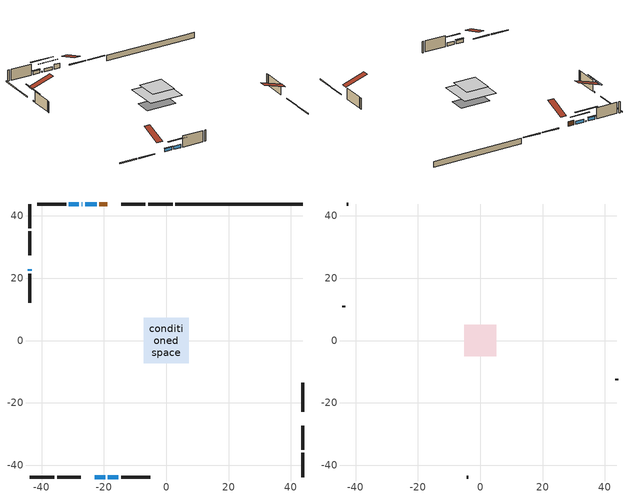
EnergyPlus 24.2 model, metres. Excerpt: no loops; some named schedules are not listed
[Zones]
conditioned space
 floor adiabatic (AdiabaticFloorConstruction): -7.27,-7.27 -7.27,7.27 7.27,7.27 7.27,-7.27 z3.2
 floor foundation (Slab1 construction): -6.63,-3.58 -6.63,3.58 6.63,3.58 6.63,-3.58 z-1.68
 wall outside (RimJoist1 construction): 2.03,43.8 -5.82,43.8 / -43.8,-43.8 -35.95,-43.8 / -43.8,43.8 -43.8,35.95 / 43.8,-43.8 43.8,-35.95 z0.76:1.06
 wall outside (RimJoist2 construction): -6.75,43.8 -14.41,43.8 / -35.02,-43.8 -27.37,-43.8 / -43.8,35.02 -43.8,27.37 / 43.8,-35.02 43.8,-27.37 z0.76:1.06
 wall outside (AdiabaticWallConstruction 1): -18.87,43.8 -21.42,43.8 z0.76:2.79
 wall outside (AdiabaticWallConstruction): -22.35,43.8 -25.97,43.8 z0.76:1.95; -22.91,-43.8 -19.63,-43.8 / -18.7,-43.8 -15.43,-43.8 z0.76:2.2; -26.9,43.8 -27.18,43.8 / -43.8,22.91 -43.8,22.36 z0.76:1.13; -28.1,43.8 -31.23,43.8 z0.76:2.14
 wall outside (Wall1 construction): -32.16,43.8 -41.45,43.8 / -14.5,-43.8 -5.21,-43.8 / -43.8,21.43 -43.8,12.14 / 43.8,-22.91 43.8,-13.62 z0.76:5.64
 wall foundation (FoundationWall1 construction): 2.96,43.8,-1.68 2.96,43.8,0.76 39.72,43.8,0.76 39.72,43.8,0.69 43.8,43.8,0.69 43.8,43.8,-1.68
 window (WindowConstruction): -22.35,43.8 -25.97,43.8 z0.76:1.95
 window (WindowConstruction 3): -22.91,-43.8 -19.63,-43.8 z0.76:2.2
 window (WindowConstruction 4): -26.9,43.8 -27.18,43.8 z0.76:1.12
 window (WindowConstruction 5): -43.8,22.91 -43.8,22.36 z0.76:1.12
 window (WindowConstruction 1): -18.7,-43.8 -15.43,-43.8 z0.76:2.2
 window (WindowConstruction 2): -28.11,43.8 -31.23,43.8 z0.76:2.14
 door (Door): -18.87,43.8 -21.42,43.8 z0.76:2.79
 ceiling adiabatic (AdiabaticFloorConstruction): 7.27,-7.27 7.27,7.27 -7.27,7.27 -7.27,-7.27 z3.2
attic - vented
 floor to conditioned space (Floor1 construction Reversed): -5.07,-5.07 -5.07,5.07 5.07,5.07 5.07,-5.07 z5.64
 wall outside (Wall3 construction): -42.38,43.8 -42.87,43.8 / -4.28,-43.8 -3.79,-43.8 / -43.8,11.21 -43.8,10.72 / 43.8,-12.69 43.8,-12.2 z0.76:5.64
 roof outside (Roof1 construction): -17.94,43.8,5.64 -17.94,33.93,8.93 -15.34,33.93,8.93 -15.34,43.8,5.64; -23.84,-43.8,5.64 -23.84,-33.93,8.93 -26.44,-33.93,8.93 -26.44,-43.8,5.64; -43.8,23.84,5.64 -33.93,23.84,8.93 -33.93,26.44,8.93 -43.8,26.44,5.64; 43.8,-23.84,5.64 33.93,-23.84,8.93 33.93,-26.44,8.93 43.8,-26.44,5.64
shading: -28.61,43.8 -19.71,43.8 -19.71,44.21 -28.61,44.21 z4.59; -19.43,-43.8 -23.11,-43.8 -23.11,-44.21 -19.43,-44.21 z2.4; -32.26,43.8 -21.82,43.8 -21.82,44.21 -32.26,44.21 z6.2; -43.8,17.28 -43.8,27.99 -44.21,27.99 -44.21,17.28 z6.2; -12.79,-43.8 -21.34,-43.8 -21.34,-44.21 -12.79,-44.21 z4.84; -31.43,43.8 -27.9,43.8 -27.9,44.21 -31.43,44.21 z2.34
[Building]
Building 1: Terrain=Suburbs
[Site:Location]
Winnipeg Intl AP_MB: Latitude {deg}=49.91; Longitude {deg}=-97.24; Time Zone {hr}=-6; Elevation {m}=239; Keep Site Location Information=Yes
[Site:GroundTemperature:Shallow]
-2.46526, -5.11642, -5.32873, -4.07063, 0.979979, 6.00706, 10.3653, 13.1261, 13.3606, 11.1152, 6.8681, 1.99523
[Site:WaterMainsTemperature]
Calculation Method=Schedule; Temperature Schedule=mains temperature schedule
[Material] Roughness=Rough; Thermal Absorptance=0.9
Name | Thickness {m} | Conductivity {W/m-K} | Density {kg/m3} | Specific Heat {J/kg-K} | Solar Absorptance | Visible Absorptance
asphalt or fiberglass shingles | 0.00635 | 0.162714 | 1121.4 | 1465.45 | 0.84 | 0.84
ceiling loosefill ins | 0.254 | 0.0480833 | 16.02 | 1046.75 | 0.7 | 0.7
ceiling stud and cavity | 0.1397 | 0.143726 | 65.682 | 1177.47 | 0.7 | 0.7
concrete 4.0 in. | 0.1016 | 1.803125 | 2242.8 | 837.4 | 0.7 | 0.7
concrete 8.0 in. | 0.2032 | 1.803125 | 2242.8 | 837.4 | 0.7 | 0.7
door material | 0.04445 | 0.053851 | 512.64 | 1214.23 | 0.7 | 0.7
exterior vertical ins | 0.00181174 | 0.029427 | 32.04 | 1214.23 | 0.7 | 0.7
floor covering | 0.0127 | 0.0433444 | 54.468 | 1339.84 | 0.6 | 0.6
floor rigid ins; wall rigid ins 1 | 0.512978 | 0.029427 | 32.04 | 1214.23 | 0.7 | 0.7
floor stud and cavity | 0.1397 | 1.75129 | 37.0049 | 1207.88 | 0.7 | 0.7
furniture material conditioned space 1 | 0.1524 | 0.115458 | 640.8 | 1214.23 | 0.6 | 0.6
gypsum board | 0.0127 | 0.160291 | 801 | 837.4 | 0.6 | 0.6
osb sheathing 0.5 in. | 0.0127 | 0.115458 | 512.64 | 1214.23 | 0.7 | 0.7
osb sheathing 0.75 in. | 0.01905 | 0.115458 | 512.64 | 1214.23 | 0.7 | 0.7
osb sheathing 2.0 in. | 0.0508 | 0.115458 | 512.64 | 1214.23 | 0.7 | 0.7
rim joist stud and cavity | 0.0508 | 0.0451784 | 125.044 | 1163.47 | 0.6 | 0.6
rim joist stud and cavity 1 | 0.0508 | 0.029095 | 125.044 | 1163.47 | 0.6 | 0.6
wall rigid ins | 0.051816 | 0.029427 | 32.04 | 1214.23 | 0.7 | 0.7
wall stud and cavity | 0.1397 | 0.218567 | 139.0536 | 1170.24 | 0.7 | 0.7
wall stud and cavity 1 | 0.0889 | 6.1454 | 50.32683 | 1063.81 | 0.6 | 0.6
wall stud and cavity 2 | 0.0889 | 0.380278 | 52.3479 | 1209.89 | 0.7 | 0.7
wall stud and cavity 3 | 0.0889 | 0.391764 | 83.0341 | 1211.67 | 0.7 | 0.7
wood siding | 0.0254 | 0.102417 | 544.68 | 1172.36 | 0.4 | 0.4
wood siding 1 | 0.00254 | 0.102417 | 544.68 | 1172.36 | 0.4 | 0.4
wood siding 2; wood siding 3; wood siding 4 | 0.0254 | 0.102417 | 544.68 | 1172.36 | 0.7 | 0.7
[WindowMaterial:SimpleGlazingSystem]
Name | U-Factor {W/m2-K} | Solar Heat Gain Coefficient
WindowMaterial | 1.84989 | 0.55
WindowMaterial 1 | 1.78743 | 0.56
WindowMaterial 2 | 1.80163 | 0.56
WindowMaterial 3 | 5.9954 | 0.53
[Construction]
AdiabaticFloorConstruction: floor stud and cavity, floor rigid ins, osb sheathing 0.75 in., floor covering
AdiabaticWallConstruction: wood siding 3, wall rigid ins 1, wall stud and cavity 2, gypsum board
AdiabaticWallConstruction 1: wood siding 4, wall rigid ins 1, wall stud and cavity 2, gypsum board
Door: door material
Floor1 construction Reversed: gypsum board, ceiling stud and cavity, ceiling loosefill ins
FoundationWall1 construction: concrete 8.0 in.
furniture construction conditioned space 1: furniture material conditioned space 1
PartitionWallConstruction: gypsum board, wall stud and cavity 3, gypsum board
RimJoist1 construction: wood siding 2, osb sheathing 2.0 in., rim joist stud and cavity
RimJoist2 construction: wood siding 2, osb sheathing 2.0 in., rim joist stud and cavity 1
Roof1 construction: asphalt or fiberglass shingles
Slab1 construction: concrete 4.0 in.
Wall1 construction: wood siding, wall rigid ins, osb sheathing 0.5 in., wall stud and cavity, gypsum board
Wall3 construction: wood siding 1, wall stud and cavity 1
WindowConstruction: WindowMaterial
WindowConstruction 1; WindowConstruction 3: WindowMaterial 1
WindowConstruction 2: WindowMaterial 2
WindowConstruction 4; WindowConstruction 5: WindowMaterial 3
[Zone] Multiplier=1; Part of Total Floor Area=Yes
Name | Volume {m3}
attic - vented | 54.8936
conditioned space | 765.2
[Space]
Name | Zone | Volume {m3}
attic - vented 1 | attic - vented | 54.8936
conditioned space 1 | conditioned space | 765.2
[ZoneInfiltration:EffectiveLeakageArea]
infil attic - vented 1: Zone or Space=attic - vented 1; Schedule=Always On Discrete; Effective Air Leakage Area {cm2}=3425; Stack Coefficient=0.000567975; Wind Coefficient=1.61022e-05
[ZoneMixing]
whole house fan mix: Zone or Space=attic - vented; Schedule=Always On Continuous; Design Flow Rate Calculation Method=Flow/Zone; Design Flow Rate {m3/s}=0; Source Zone or Space=conditioned space
[SurfaceProperty:ExposedFoundationPerimeter]
Slab1: Exposed Perimeter Calculation Method=TotalExposedPerimeter; Total Exposed Perimeter {m}=40.843
[InternalMass] Zone or ZoneList=conditioned space; Space or SpaceList=conditioned space 1
Name | Construction | Surface Area {m2}
furniture mass conditioned space 1 | furniture construction conditioned space 1 | 122.44
partition wall mass | PartitionWallConstruction | 306.1
[Lights]
interior lighting: Zone or ZoneList or Space or SpaceList=conditioned space 1; Schedule=interior lighting schedule; Design Level Calculation Method=LightingLevel; Lighting Level {W}=343.2; Return Air Fraction=0; Fraction Radiant=0.6; Fraction Visible=0.2; Fraction Replaceable=1
[People]
occupants: Zone or ZoneList or Space or SpaceList=conditioned space 1; Number of People Schedule=occupants schedule; Number of People Calculation Method=People; Number of People=3; Fraction Radiant=0.314171; Sensible Heat Fraction=0.56303; Activity Level Schedule=occupants activity schedule; Carbon Dioxide Generation Rate {m3/s-W}=0; Enable ASHRAE 55 Comfort Warnings=No; Mean Radiant Temperature Calculation Type=EnclosureAveraged
[ElectricEquipment] Zone or ZoneList or Space or SpaceList=conditioned space 1; Design Level Calculation Method=EquipmentLevel
Name | Schedule | Design Level {W} | Fraction Latent | Fraction Radiant | Fraction Lost
clothes dryer | clothes dryer schedule | 140.772 | 0.015 | 0.081 | 0.85
clothes washer | clothes washer schedule | 32.1985 | 0.03 | 0.162 | 0.7
cooking range | cooking range schedule | 215.147 | 0.08 | 0.432 | 0.2
dishwasher | dishwasher schedule | 66.8632 | 0.3 | 0.18 | 0.4
fridge | fridge schedule | 72.9452 | 0 | 0.6 | 0
mech vent house fan | mech vent house fan schedule | 11.8 | 0 | 0 | 1
mech vent house fan cfis | mech vent house fan cfis schedule | 0 | 0 | 0 | 0
misc plug loads | misc plug loads schedule | 494.7 | 0.045 | 0.513 | 0.1
whole house fan | Always On Discrete | 0 | 0 | 0 | 1
[OtherEquipment] Zone or ZoneList or Space or SpaceList=conditioned space 1; Design Level Calculation Method=EquipmentLevel
Name | Fuel Type | Schedule | Design Level {W} | Fraction Latent | Fraction Radiant | Fraction Lost
clothes dryer 1 | Electricity | clothes dryer schedule | 0 | 0.015 | 0.081 | 0.85
cooking range 1 | Electricity | cooking range schedule | 0 | 0.08 | 0.432 | 0.2
general water use latent | None | general water use schedule | 62.594 | 1 | 0 | 0
general water use sensible | None | general water use schedule | -61.6891 | 0 | 0.6 | 0
mech vent house fan latent load | None | Always On Discrete | 0 | 1 | 0 | 0
mech vent house fan sensible load | None | Always On Discrete | 0 | 0 | 0 | 0
water heater energy adjustment1 | Electricity | Always On Discrete | 0.01 | 0 | 0 | 1
[ZoneInfiltration:DesignFlowRate] Zone or ZoneList or Space or SpaceList=conditioned space 1; Schedule=Always On Discrete; Design Flow Rate Calculation Method=Flow/Zone; Design Flow Rate {m3/s}=0
infil flow; natural vent flow; whole house fan flow
[AvailabilityManager:Scheduled]
central ac and furnace airloop Availability Manager: Schedule=Always On Discrete
[Foundation:Kiva]
Foundation Kiva 1: Initial Indoor Air Temperature {C}=21; Wall Height Above Grade {m}=0.759988; Wall Depth Below Slab {m}=0.2032; Custom Block Material Name 1=exterior vertical ins; Custom Block Depth 1 {m}=2.43998; Custom Block X Position 1 {m}=0.2032; Custom Block Z Position 1 {m}=0
[Foundation:Kiva:Settings]
Soil Conductivity {W/m-K}=0.849921; Soil Density {kg/m3}=1842.3; Soil Specific Heat {J/kg-K}=418.7; Ground Solar Absorptivity=0.9; Ground Thermal Absorptivity=0.9; Ground Surface Roughness {m}=0.03; Far-Field Width {m}=40; Deep-Ground Boundary Condition=ZeroFlux; Deep-Ground Depth {m}=40; Minimum Cell Dimension {m}=0.2; Maximum Cell Growth Coefficient=3; Simulation Timestep=Timestep
[Exterior:Lights]
exterior lighting: Schedule=exterior lighting schedule; Design Level {W}=75.6
[EnergyManagementSystem:GlobalVariable]
central_ac_and_furnace_airloop_Fan_RTF
infil_program_Qfan
infil_program_Qinf
natural_vent_program_Qnv
natural_vent_program_Qwhf
[EnergyManagementSystem:Sensor]
Name | Output:Variable or Output:Meter Index Key | Output:Variable or Output:Meter
airflow_gain | infil flow | Infiltration Sensible Heat Gain Energy
airflow_gain_1 | natural vent flow | Infiltration Sensible Heat Gain Energy
airflow_gain_2 | whole house fan flow | Infiltration Sensible Heat Gain Energy
airflow_loss | infil flow | Infiltration Sensible Heat Loss Energy
airflow_loss_1 | natural vent flow | Infiltration Sensible Heat Loss Energy
airflow_loss_2 | whole house fan flow | Infiltration Sensible Heat Loss Energy
clg_load_cond |  | Cooling:EnergyTransfer:Zone:CONDITIONED SPACE
clg_sp_s; clg_sp_s_1 | cooling setpoint | Schedule Value
clothes_dryer_exhaust_0_sch_s | clothes dryer exhaust 0 schedule | Schedule Value
cool_season | cooling season schedule | Schedule Value
htg_load_cond |  | Heating:EnergyTransfer:Zone:CONDITIONED SPACE
htg_sp_s; htg_sp_s_1 | heating setpoint | Schedule Value
ig_ee_conv | clothes dryer | Electric Equipment Convective Heating Energy
ig_ee_conv_2 | cooking range | Electric Equipment Convective Heating Energy
ig_ee_conv_4 | fridge | Electric Equipment Convective Heating Energy
ig_ee_conv_5 | misc plug loads | Electric Equipment Convective Heating Energy
ig_ee_conv_6 | whole house fan | Electric Equipment Convective Heating Energy
ig_ee_rad | clothes dryer | Electric Equipment Radiant Heating Energy
ig_ee_rad_2 | cooking range | Electric Equipment Radiant Heating Energy
ig_ee_rad_4 | fridge | Electric Equipment Radiant Heating Energy
ig_ee_rad_5 | misc plug loads | Electric Equipment Radiant Heating Energy
ig_ee_rad_6 | whole house fan | Electric Equipment Radiant Heating Energy
ig_lgt_conv | interior lighting | Lights Convective Heating Energy
ig_lgt_rad | interior lighting | Lights Radiant Heating Energy
ig_lgt_vis | interior lighting | Lights Visible Radiation Heating Energy
ig_oe_conv | clothes dryer 1 | Other Equipment Convective Heating Energy
ig_oe_conv_1 | cooking range 1 | Other Equipment Convective Heating Energy
ig_oe_conv_2 | general water use latent | Other Equipment Convective Heating Energy
ig_oe_conv_3 | general water use sensible | Other Equipment Convective Heating Energy
ig_oe_conv_4 | water heater energy adjustment1 | Other Equipment Convective Heating Energy
ig_oe_rad | clothes dryer 1 | Other Equipment Radiant Heating Energy
ig_oe_rad_1 | cooking range 1 | Other Equipment Radiant Heating Energy
ig_oe_rad_2 | general water use latent | Other Equipment Radiant Heating Energy
ig_oe_rad_3 | general water use sensible | Other Equipment Radiant Heating Energy
ig_oe_rad_4 | water heater energy adjustment1 | Other Equipment Radiant Heating Energy
ig_ppl_conv | occupants | People Convective Heating Energy
ig_ppl_rad | occupants | People Radiant Heating Energy
im_conv | furniture mass conditioned space 1 | Surface Inside Face Convection Heat Gain Energy
im_conv_1 | partition wall mass | Surface Inside Face Convection Heat Gain Energy
im_ig | furniture mass conditioned space 1 | Surface Inside Face Internal Gains Radiation Heat Gain Energy
im_ig_1 | partition wall mass | Surface Inside Face Internal Gains Radiation Heat Gain Energy
im_lgt | furniture mass conditioned space 1 | Surface Inside Face Lights Radiation Heat Gain Energy
im_lgt_1 | partition wall mass | Surface Inside Face Lights Radiation Heat Gain Energy
im_sol | furniture mass conditioned space 1 | Surface Inside Face Solar Radiation Heat Gain Energy
im_sol_1 | partition wall mass | Surface Inside Face Solar Radiation Heat Gain Energy
im_surf | furniture mass conditioned space 1 | Surface Inside Face Net Surface Thermal Radiation Heat Gain Energy
im_surf_1 | partition wall mass | Surface Inside Face Net Surface Thermal Radiation Heat Gain Energy
mv_conv | mech vent house fan | Electric Equipment Convective Heating Energy
mv_conv_1 | mech vent house fan cfis | Electric Equipment Convective Heating Energy
mv_conv_2 | mech vent house fan latent load | Other Equipment Convective Heating Energy
mv_conv_3 | mech vent house fan sensible load | Other Equipment Convective Heating Energy
mv_rad | mech vent house fan | Electric Equipment Radiant Heating Energy
mv_rad_1 | mech vent house fan cfis | Electric Equipment Radiant Heating Energy
mv_rad_2 | mech vent house fan latent load | Other Equipment Radiant Heating Energy
mv_rad_3 | mech vent house fan sensible load | Other Equipment Radiant Heating Energy
natural_vent_s | natural vent schedule | Schedule Value
out_pb_s |  | Site Outdoor Air Barometric Pressure
out_wt_s |  | Site Outdoor Air Humidity Ratio
site_vw_s |  | Site Wind Speed
ss_back_out | Window1 | Surface Window Shortwave from Zone Back Out Window Heat Transfer Rate
ss_back_out_1 | Window11 | Surface Window Shortwave from Zone Back Out Window Heat Transfer Rate
ss_back_out_2 | Window14 | Surface Window Shortwave from Zone Back Out Window Heat Transfer Rate
ss_back_out_3 | Window15 | Surface Window Shortwave from Zone Back Out Window Heat Transfer Rate
ss_back_out_4 | Window5 | Surface Window Shortwave from Zone Back Out Window Heat Transfer Rate
ss_back_out_5 | Window8 | Surface Window Shortwave from Zone Back Out Window Heat Transfer Rate
ss_conv | Door1 | Surface Inside Face Convection Heat Gain Energy
ss_conv_1 | Window1 | Surface Inside Face Convection Heat Gain Energy
ss_conv_2 | Window11 | Surface Inside Face Convection Heat Gain Energy
ss_conv_3 | Window14 | Surface Inside Face Convection Heat Gain Energy
ss_conv_4 | Window15 | Surface Inside Face Convection Heat Gain Energy
ss_conv_5 | Window5 | Surface Inside Face Convection Heat Gain Energy
ss_conv_6 | Window8 | Surface Inside Face Convection Heat Gain Energy
ss_ig | Door1 | Surface Inside Face Internal Gains Radiation Heat Gain Energy
ss_ig_1 | Window1 | Surface Inside Face Internal Gains Radiation Heat Gain Energy
ss_ig_2 | Window11 | Surface Inside Face Internal Gains Radiation Heat Gain Energy
ss_ig_3 | Window14 | Surface Inside Face Internal Gains Radiation Heat Gain Energy
ss_ig_4 | Window15 | Surface Inside Face Internal Gains Radiation Heat Gain Energy
ss_ig_5 | Window5 | Surface Inside Face Internal Gains Radiation Heat Gain Energy
ss_ig_6 | Window8 | Surface Inside Face Internal Gains Radiation Heat Gain Energy
ss_lgt | Door1 | Surface Inside Face Lights Radiation Heat Gain Energy
ss_sol | Door1 | Surface Inside Face Solar Radiation Heat Gain Energy
ss_surf | Door1 | Surface Inside Face Net Surface Thermal Radiation Heat Gain Energy
ss_surf_1 | Window1 | Surface Inside Face Net Surface Thermal Radiation Heat Gain Energy
ss_surf_2 | Window11 | Surface Inside Face Net Surface Thermal Radiation Heat Gain Energy
ss_surf_3 | Window14 | Surface Inside Face Net Surface Thermal Radiation Heat Gain Energy
ss_surf_4 | Window15 | Surface Inside Face Net Surface Thermal Radiation Heat Gain Energy
ss_surf_5 | Window5 | Surface Inside Face Net Surface Thermal Radiation Heat Gain Energy
ss_surf_6 | Window8 | Surface Inside Face Net Surface Thermal Radiation Heat Gain Energy
ss_trans_in | Window1 | Surface Window Transmitted Solar Radiation Rate
ss_trans_in_1 | Window11 | Surface Window Transmitted Solar Radiation Rate
ss_trans_in_2 | Window14 | Surface Window Transmitted Solar Radiation Rate
ss_trans_in_3 | Window15 | Surface Window Transmitted Solar Radiation Rate
ss_trans_in_4 | Window5 | Surface Window Transmitted Solar Radiation Rate
ss_trans_in_5 | Window8 | Surface Window Transmitted Solar Radiation Rate
ss_trans_out | Window1 | Surface Inside Face Initial Transmitted Diffuse Transmitted Out Window Solar Radiation Rate
ss_trans_out_1 | Window11 | Surface Inside Face Initial Transmitted Diffuse Transmitted Out Window Solar Radiation Rate
ss_trans_out_2 | Window14 | Surface Inside Face Initial Transmitted Diffuse Transmitted Out Window Solar Radiation Rate
ss_trans_out_3 | Window15 | Surface Inside Face Initial Transmitted Diffuse Transmitted Out Window Solar Radiation Rate
ss_trans_out_4 | Window5 | Surface Inside Face Initial Transmitted Diffuse Transmitted Out Window Solar Radiation Rate
ss_trans_out_5 | Window8 | Surface Inside Face Initial Transmitted Diffuse Transmitted Out Window Solar Radiation Rate
s_conv | Floor1 | Surface Inside Face Convection Heat Gain Energy
s_conv_1 | FoundationWall1 | Surface Inside Face Convection Heat Gain Energy
s_conv_10 | RimJoist2:270 | Surface Inside Face Convection Heat Gain Energy
s_conv_11 | RimJoist2:90 | Surface Inside Face Convection Heat Gain Energy
s_conv_12 | Slab1 | Surface Inside Face Convection Heat Gain Energy
s_conv_13 | Wall1:0 | Surface Inside Face Convection Heat Gain Energy
s_conv_14 | Wall1:180 | Surface Inside Face Convection Heat Gain Energy
s_conv_15 | Wall1:270 | Surface Inside Face Convection Heat Gain Energy
s_conv_16 | Wall1:90 | Surface Inside Face Convection Heat Gain Energy
s_conv_2 | inferred conditioned ceiling | Surface Inside Face Convection Heat Gain Energy
s_conv_3 | inferred conditioned floor | Surface Inside Face Convection Heat Gain Energy
s_conv_4 | RimJoist1:0 | Surface Inside Face Convection Heat Gain Energy
s_conv_5 | RimJoist1:180 | Surface Inside Face Convection Heat Gain Energy
s_conv_6 | RimJoist1:270 | Surface Inside Face Convection Heat Gain Energy
s_conv_7 | RimJoist1:90 | Surface Inside Face Convection Heat Gain Energy
s_conv_8 | RimJoist2:0 | Surface Inside Face Convection Heat Gain Energy
s_conv_9 | RimJoist2:180 | Surface Inside Face Convection Heat Gain Energy
s_ig | Floor1 | Surface Inside Face Internal Gains Radiation Heat Gain Energy
s_ig_1 | FoundationWall1 | Surface Inside Face Internal Gains Radiation Heat Gain Energy
s_ig_10 | RimJoist2:270 | Surface Inside Face Internal Gains Radiation Heat Gain Energy
s_ig_11 | RimJoist2:90 | Surface Inside Face Internal Gains Radiation Heat Gain Energy
s_ig_12 | Slab1 | Surface Inside Face Internal Gains Radiation Heat Gain Energy
s_ig_13 | Wall1:0 | Surface Inside Face Internal Gains Radiation Heat Gain Energy
s_ig_14 | Wall1:180 | Surface Inside Face Internal Gains Radiation Heat Gain Energy
s_ig_15 | Wall1:270 | Surface Inside Face Internal Gains Radiation Heat Gain Energy
s_ig_16 | Wall1:90 | Surface Inside Face Internal Gains Radiation Heat Gain Energy
s_ig_2 | inferred conditioned ceiling | Surface Inside Face Internal Gains Radiation Heat Gain Energy
s_ig_3 | inferred conditioned floor | Surface Inside Face Internal Gains Radiation Heat Gain Energy
s_ig_4 | RimJoist1:0 | Surface Inside Face Internal Gains Radiation Heat Gain Energy
s_ig_5 | RimJoist1:180 | Surface Inside Face Internal Gains Radiation Heat Gain Energy
s_ig_6 | RimJoist1:270 | Surface Inside Face Internal Gains Radiation Heat Gain Energy
s_ig_7 | RimJoist1:90 | Surface Inside Face Internal Gains Radiation Heat Gain Energy
s_ig_8 | RimJoist2:0 | Surface Inside Face Internal Gains Radiation Heat Gain Energy
s_ig_9 | RimJoist2:180 | Surface Inside Face Internal Gains Radiation Heat Gain Energy
s_lgt | Floor1 | Surface Inside Face Lights Radiation Heat Gain Energy
s_lgt_1 | FoundationWall1 | Surface Inside Face Lights Radiation Heat Gain Energy
s_lgt_10 | RimJoist2:270 | Surface Inside Face Lights Radiation Heat Gain Energy
s_lgt_11 | RimJoist2:90 | Surface Inside Face Lights Radiation Heat Gain Energy
s_lgt_12 | Slab1 | Surface Inside Face Lights Radiation Heat Gain Energy
s_lgt_13 | Wall1:0 | Surface Inside Face Lights Radiation Heat Gain Energy
s_lgt_14 | Wall1:180 | Surface Inside Face Lights Radiation Heat Gain Energy
s_lgt_15 | Wall1:270 | Surface Inside Face Lights Radiation Heat Gain Energy
s_lgt_16 | Wall1:90 | Surface Inside Face Lights Radiation Heat Gain Energy
s_lgt_2 | inferred conditioned ceiling | Surface Inside Face Lights Radiation Heat Gain Energy
s_lgt_3 | inferred conditioned floor | Surface Inside Face Lights Radiation Heat Gain Energy
s_lgt_4 | RimJoist1:0 | Surface Inside Face Lights Radiation Heat Gain Energy
s_lgt_5 | RimJoist1:180 | Surface Inside Face Lights Radiation Heat Gain Energy
s_lgt_6 | RimJoist1:270 | Surface Inside Face Lights Radiation Heat Gain Energy
s_lgt_7 | RimJoist1:90 | Surface Inside Face Lights Radiation Heat Gain Energy
s_lgt_8 | RimJoist2:0 | Surface Inside Face Lights Radiation Heat Gain Energy
s_lgt_9 | RimJoist2:180 | Surface Inside Face Lights Radiation Heat Gain Energy
s_sol | Floor1 | Surface Inside Face Solar Radiation Heat Gain Energy
s_sol_1 | FoundationWall1 | Surface Inside Face Solar Radiation Heat Gain Energy
s_sol_10 | RimJoist2:270 | Surface Inside Face Solar Radiation Heat Gain Energy
s_sol_11 | RimJoist2:90 | Surface Inside Face Solar Radiation Heat Gain Energy
s_sol_12 | Slab1 | Surface Inside Face Solar Radiation Heat Gain Energy
s_sol_13 | Wall1:0 | Surface Inside Face Solar Radiation Heat Gain Energy
s_sol_14 | Wall1:180 | Surface Inside Face Solar Radiation Heat Gain Energy
s_sol_15 | Wall1:270 | Surface Inside Face Solar Radiation Heat Gain Energy
s_sol_16 | Wall1:90 | Surface Inside Face Solar Radiation Heat Gain Energy
s_sol_2 | inferred conditioned ceiling | Surface Inside Face Solar Radiation Heat Gain Energy
s_sol_3 | inferred conditioned floor | Surface Inside Face Solar Radiation Heat Gain Energy
s_sol_4 | RimJoist1:0 | Surface Inside Face Solar Radiation Heat Gain Energy
s_sol_5 | RimJoist1:180 | Surface Inside Face Solar Radiation Heat Gain Energy
s_sol_6 | RimJoist1:270 | Surface Inside Face Solar Radiation Heat Gain Energy
s_sol_7 | RimJoist1:90 | Surface Inside Face Solar Radiation Heat Gain Energy
s_sol_8 | RimJoist2:0 | Surface Inside Face Solar Radiation Heat Gain Energy
s_sol_9 | RimJoist2:180 | Surface Inside Face Solar Radiation Heat Gain Energy
s_surf | Floor1 | Surface Inside Face Net Surface Thermal Radiation Heat Gain Energy
s_surf_1 | FoundationWall1 | Surface Inside Face Net Surface Thermal Radiation Heat Gain Energy
s_surf_10 | RimJoist2:270 | Surface Inside Face Net Surface Thermal Radiation Heat Gain Energy
s_surf_11 | RimJoist2:90 | Surface Inside Face Net Surface Thermal Radiation Heat Gain Energy
s_surf_12 | Slab1 | Surface Inside Face Net Surface Thermal Radiation Heat Gain Energy
s_surf_13 | Wall1:0 | Surface Inside Face Net Surface Thermal Radiation Heat Gain Energy
s_surf_14 | Wall1:180 | Surface Inside Face Net Surface Thermal Radiation Heat Gain Energy
s_surf_15 | Wall1:270 | Surface Inside Face Net Surface Thermal Radiation Heat Gain Energy
s_surf_16 | Wall1:90 | Surface Inside Face Net Surface Thermal Radiation Heat Gain Energy
s_surf_2 | inferred conditioned ceiling | Surface Inside Face Net Surface Thermal Radiation Heat Gain Energy
s_surf_3 | inferred conditioned floor | Surface Inside Face Net Surface Thermal Radiation Heat Gain Energy
s_surf_4 | RimJoist1:0 | Surface Inside Face Net Surface Thermal Radiation Heat Gain Energy
